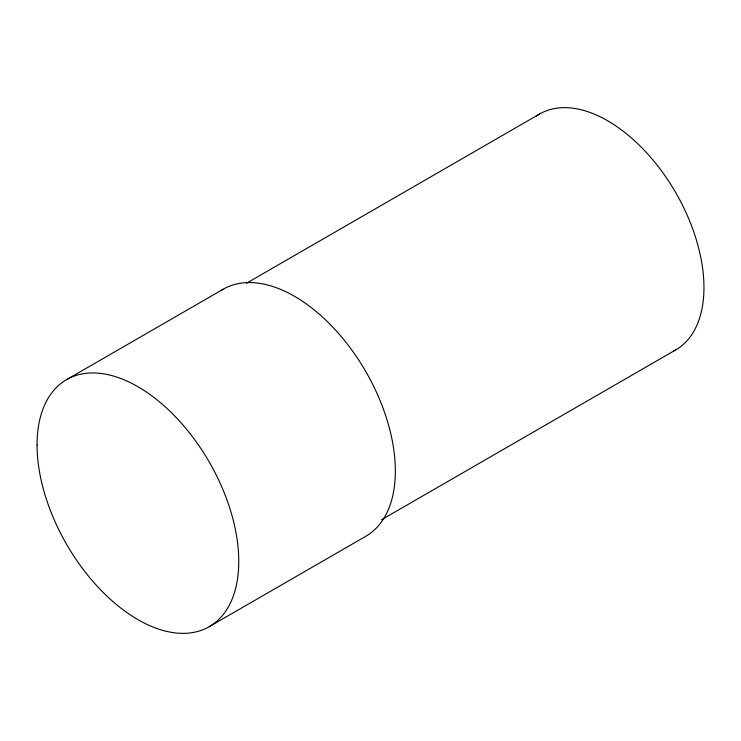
<?xml version="1.0" encoding="UTF-8"?>
<svg xmlns="http://www.w3.org/2000/svg" width="741" height="741" viewBox="0 0 741 741"><rect width="100%" height="100%" fill="white"/><g stroke="black" fill="none" stroke-linecap="round" stroke-linejoin="round"><path stroke-width="1.11" d="M66.588 379.642L223.171 289.24M246.41 283.275L539.578 114.021M381.587 519.719L675.746 349.882M209.221 626.682L365.804 536.28A142.633 82.344 60 0 0 364.822 369.898A142.633 82.344 60 0 0 221.253 290.407M535.947 116.356A136.177 78.62 60 0 1 674.801 191.021A136.177 78.62 60 0 1 673.865 350.91M37.05 444.933A142.633 82.344 60 0 0 188.334 633.129A142.633 82.344 60 0 0 188.334 431.419A142.633 82.344 60 0 0 37.05 444.933"/></g></svg>
